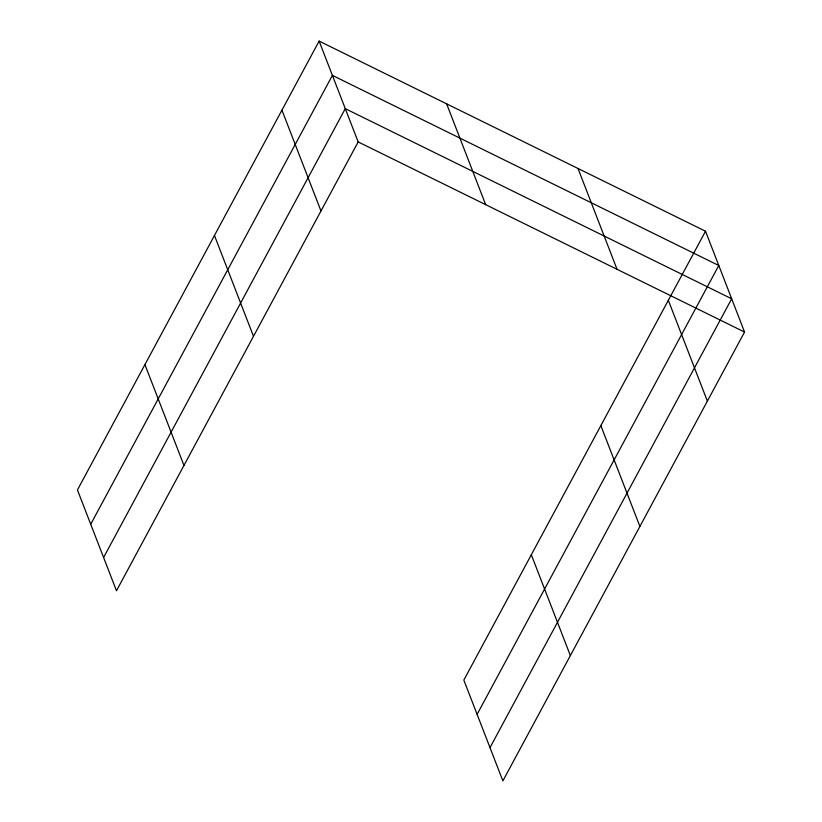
<?xml version="1.0" encoding="UTF-8"?>
<svg xmlns="http://www.w3.org/2000/svg" width="822" height="822" viewBox="0 0 822 822"><rect width="100%" height="100%" fill="white"/><g stroke="black" fill="none" stroke-linecap="round" stroke-linejoin="round"><path stroke-width="1.23" d="M319.121 41.1L77.443 489.953L116.477 590.771L358.166 141.918L319.121 41.1L705.523 231.229L744.557 332.047L502.879 780.9L463.834 680.082L705.523 231.229M90.718 524.231L332.396 75.377L718.788 265.506L477.109 714.359M103.603 557.501L345.281 108.648L731.672 298.776L489.994 747.63M358.166 141.918L744.557 332.047M668.327 300.287L707.372 401.115M578.01 168.489L617.045 269.308M600.851 425.621L639.886 526.44M446.634 103.839L485.668 204.668M531.32 554.747L570.355 655.566M281.936 110.158L320.981 210.987M214.46 235.493L253.495 336.311M144.929 364.619L183.964 465.447"/></g></svg>
